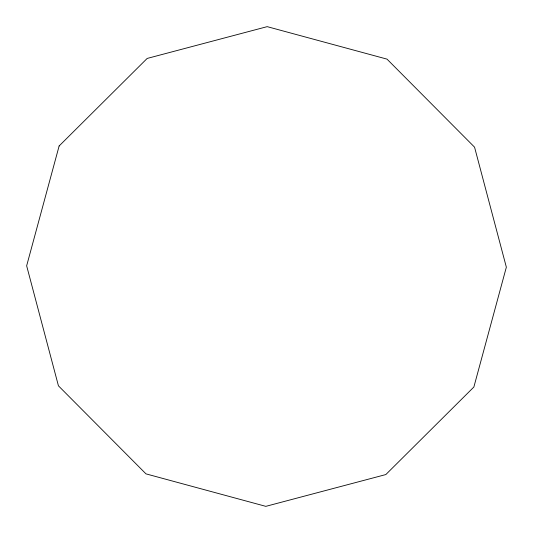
<?xml version="1.0" encoding="UTF-8"?>
<svg xmlns="http://www.w3.org/2000/svg" width="533" height="533" viewBox="0 0 533 533"><rect width="100%" height="100%" fill="white"/><g stroke="black" fill="none" stroke-linecap="round" stroke-linejoin="round"><path stroke-width="0.8" d="M59.13 145.982L26.65 265.814L58.437 385.832L145.982 473.87L265.814 506.35L385.832 474.563L473.87 387.018L506.35 267.186L474.563 147.168L387.018 59.13L267.186 26.65L147.168 58.437L59.13 145.982"/></g></svg>
